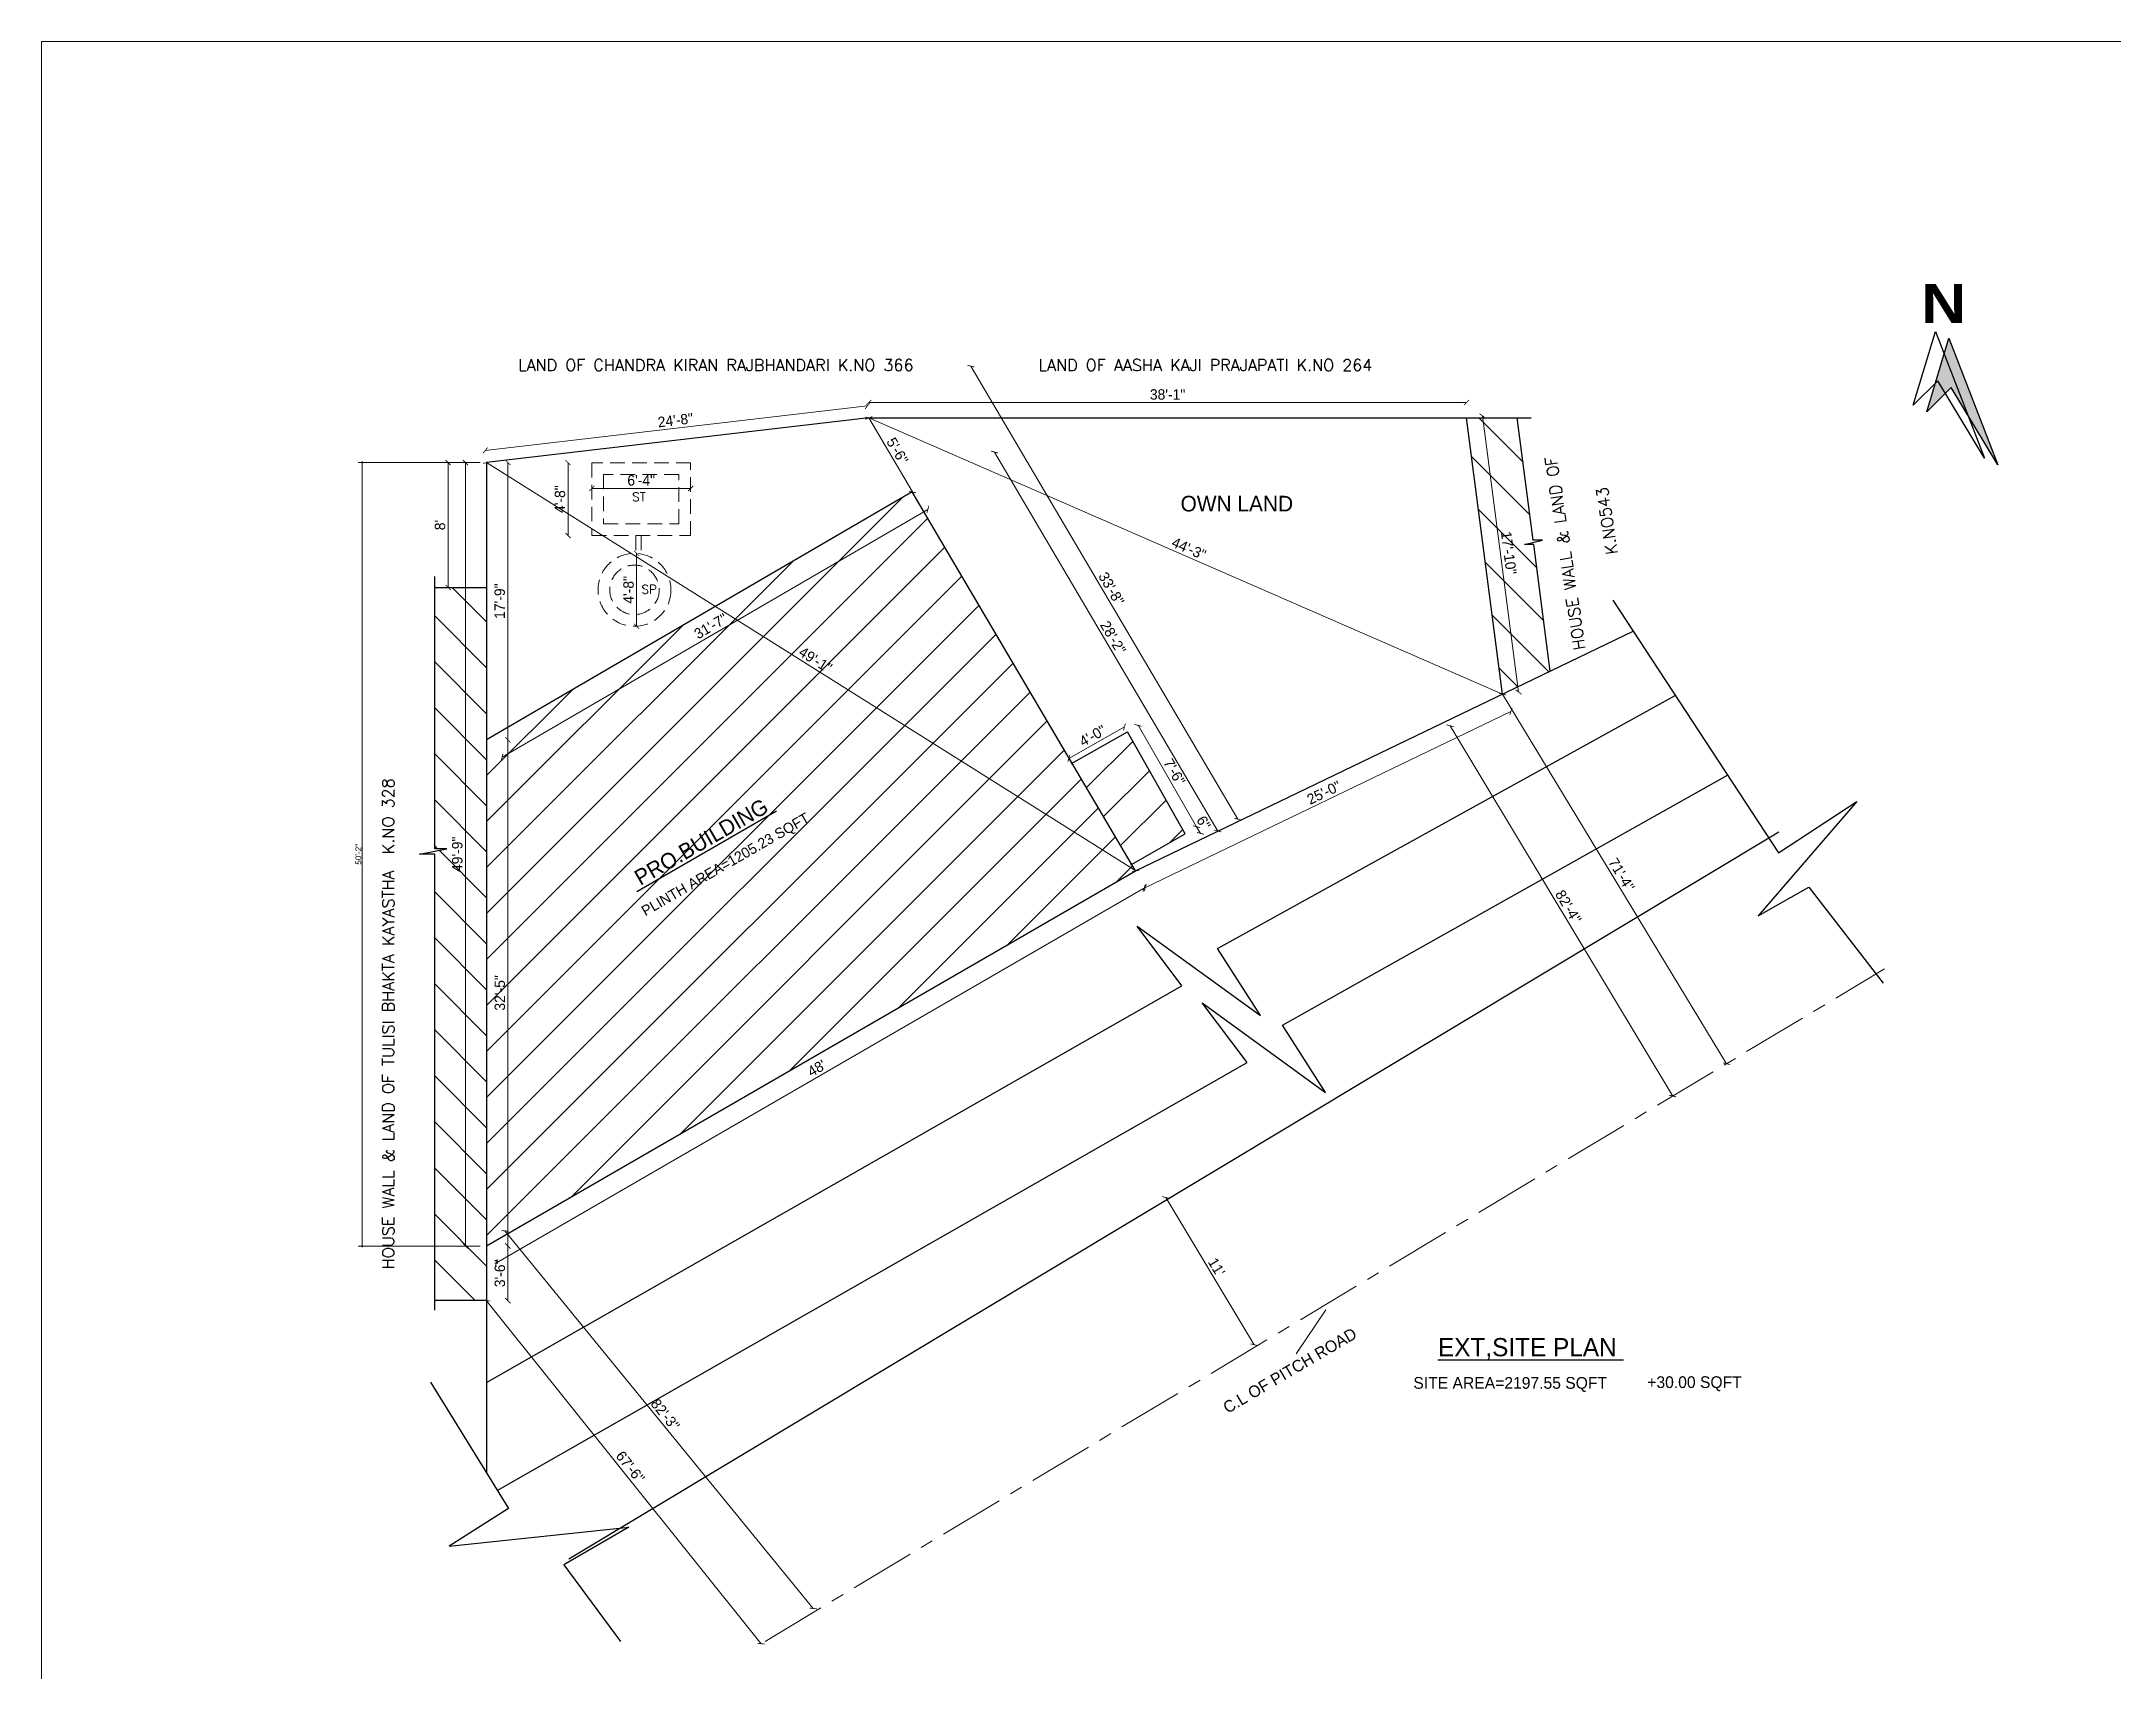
# Model space of a CAD drawing. Header units: inches. Extents: x 4069 to 291496, y -47643 to 12535.
# Drawn here: x 107083 to 108676, y -27121 to -25867 of the extents above; entities that cross this region are included whole.
import ezdxf

# ---------------------------------------------------------------- set-up
doc = ezdxf.new("R2010")
doc.units = ezdxf.units.IN
doc.header["$LTSCALE"] = 5
doc.header["$MEASUREMENT"] = 0
doc.linetypes.add('CENTER', pattern=[2, 1.25, -0.25, 0.25, -0.25])
doc.linetypes.add('HIDDEN', pattern=[0.375, 0.25, -0.125])
for name, color, linetype, lineweight in [('A-WALL', 7, 'Continuous', 9), ('ele1', 21, 'Continuous', 20), ('HATCH', 253, 'Continuous', 0)]:
    doc.layers.add(name, color=color, linetype=linetype, lineweight=lineweight)
for name, color, linetype in [('DIM', 5, 'Continuous'), ('TEXT', 6, 'Continuous'), ('WALL', 7, 'Continuous')]:
    doc.layers.add(name, color=color, linetype=linetype)
doc.layers.add('dim line', color=7, linetype='Continuous', lineweight=15, true_color=0xfab2b2)
doc.styles.add('ARIAL', font='cityb___.ttf')
doc.styles.add('ROMANS', font='romans.shx', dxfattribs={"width": 0.8})
doc.styles.get("Standard").update_dxf_attribs({"font": 'arial.ttf'})
doc.styles.add('tt', font='stylu.ttf', dxfattribs={"height": 8})
doc.dimstyles.new('Copy(2) of STANDARD', dxfattribs={"dimtxt": 2, "dimasz": 4, "dimexe": 0, "dimexo": 0, "dimgap": 2, "dimtad": 1, "dimdec": 0, "dimzin": 0, "dimdsep": 46, "dimlunit": 3, "dimtxsty": 'tt', "dimblk": 'ARCHTICK', "dimcen": 0.0505, "dimse1": 1, "dimse2": 1, "dimclrd": 5, "dimclre": 5, "dimclrt": 7, "dimadec": 1, "dimazin": 0, "dimtm": 1e-09, "dimtfac": 1, "dimtdec": 0, "dimtofl": 0, "dimtmove": 1, "dimatfit": 3, "dimfxl": 1, "dimtolj": 2, "dimtzin": 0, "dimlwd": 13, "dimarcsym": 0})
doc.dimstyles.new('Standard$0', dxfattribs={"dimtxt": 6, "dimasz": 4, "dimexe": 3, "dimexo": 6, "dimgap": 3, "dimtad": 1, "dimdec": 1, "dimzin": 0, "dimdsep": 46, "dimlunit": 4, "dimtxsty": 'Standard', "dimcen": 0.09, "dimclrd": 6, "dimclre": 6, "dimclrt": 7, "dimadec": 0, "dimazin": 0, "dimtfac": 1, "dimtdec": 1, "dimtix": 1, "dimtofl": 0, "dimtmove": 1, "dimatfit": 3, "dimfxl": 1, "dimtolj": 1, "dimtzin": 0, "dimlwd": 18, "dimlwe": 18, "dimarcsym": 0})
pattern_1 = [(135, (86341.107, -41327.084), (-17.67767, -17.67767), [])]

# ---------------------------------------------------------------- blocks, each defined once
blk = doc.blocks.new('_ArchTick')
at = {"color": 0, "linetype": 'ByBlock', "const_width": 0.15}
blk.add_lwpolyline([(-0.5, -0.5), (0.5, 0.5)], dxfattribs=at)
blk = doc.blocks.new('*D3154')
at = {"layer": 'Defpoints', "color": 0, "ltscale": 5, "transparency": 16777216}
for p in [(107718.9, -26156.7), (107718.9, -26156.7), (108205.9, -26368.9)]:
    blk.add_point(p, dxfattribs=at)
at = {"layer": 'DIM', "color": 5, "lineweight": 13, "ltscale": 5, "transparency": 16777216}
blk.add_line((108205.9, -26368.9), (107718.9, -26156.7), dxfattribs=at)
at = {"layer": 'DIM', "color": 5, "lineweight": 13, "ltscale": 5, "transparency": 16777216, "xscale": 4, "yscale": 4, "zscale": 4}
for p, rotation in [((107718.9, -26156.7), 156.4590553134295), ((108205.9, -26368.9), 336.4590553134295)]:
    blk.add_blockref('_ArchTick', p, dxfattribs=dict(at, rotation=rotation))
at = {"layer": 'DIM', "color": 7, "ltscale": 5, "transparency": 16777216, "insert": (107964.9, -26257.1), "char_height": 8, "attachment_point": 5, "rotation": 336.4591, "style": 'tt'}
blk.add_mtext('\\A2;44\'-3"', dxfattribs=at)
blk = doc.blocks.new('*D3155')
at = {"layer": 'Defpoints', "color": 0, "ltscale": 5, "transparency": 16777216}
for p in [(107797.4, -26116.9), (107769.9, -26133.2), (107975, -26481.3)]:
    blk.add_point(p, dxfattribs=at)
at = {"layer": 'DIM', "color": 5, "lineweight": 13, "ltscale": 5, "transparency": 16777216}
blk.add_line((108002.5, -26465), (107797.4, -26116.9), dxfattribs=at)
at = {"layer": 'DIM', "color": 5, "lineweight": 13, "ltscale": 5, "transparency": 16777216, "xscale": 4, "yscale": 4, "zscale": 4}
for p, rotation in [((107797.4, -26116.9), 120.5085900979848), ((108002.5, -26465), 300.5085900979848)]:
    blk.add_blockref('_ArchTick', p, dxfattribs=dict(at, rotation=rotation))
at = {"layer": 'DIM', "color": 7, "ltscale": 5, "transparency": 16777216, "insert": (107905.3, -26287.9), "char_height": 8, "attachment_point": 5, "rotation": 300.5086, "style": 'tt'}
blk.add_mtext('\\A2;33\'-8"', dxfattribs=at)
blk = doc.blocks.new('*D3156')
at = {"layer": 'Defpoints', "color": 0, "ltscale": 5, "transparency": 16777216}
for p in [(107425.2, -26191), (107924, -26504.8), (107924, -26504.8)]:
    blk.add_point(p, dxfattribs=at)
at = {"layer": 'DIM', "color": 5, "lineweight": 13, "ltscale": 5, "transparency": 16777216}
blk.add_line((107425.2, -26191), (107924, -26504.8), dxfattribs=at)
at = {"layer": 'DIM', "color": 5, "lineweight": 13, "ltscale": 5, "transparency": 16777216, "xscale": 4, "yscale": 4, "zscale": 4}
for p, rotation in [((107425.2, -26191), 147.8211343331417), ((107924, -26504.8), 327.8211343331417)]:
    blk.add_blockref('_ArchTick', p, dxfattribs=dict(at, rotation=rotation))
at = {"layer": 'DIM', "color": 7, "ltscale": 5, "transparency": 16777216, "insert": (107677.9, -26342.6), "char_height": 8, "attachment_point": 5, "rotation": 327.8211, "style": 'tt'}
blk.add_mtext('\\A2;49\'-1"', dxfattribs=at)
blk = doc.blocks.new('*D3157')
at = {"layer": 'Defpoints', "color": 0, "ltscale": 5, "transparency": 16777216}
for p in [(107718.9, -26156.7), (108178.2, -26144.8), (108178.2, -26156.7)]:
    blk.add_point(p, dxfattribs=at)
at = {"layer": 'DIM', "color": 5, "lineweight": 13, "ltscale": 5, "transparency": 16777216}
blk.add_line((107718.9, -26144.8), (108178.2, -26144.8), dxfattribs=at)
at = {"layer": 'DIM', "color": 5, "lineweight": 13, "ltscale": 5, "transparency": 16777216, "xscale": 4, "yscale": 4, "zscale": 4, "rotation": 180}
blk.add_blockref('_ArchTick', (107718.9, -26144.8), dxfattribs=at)
at = {"layer": 'DIM', "color": 5, "lineweight": 13, "ltscale": 5, "transparency": 16777216, "xscale": 4, "yscale": 4, "zscale": 4}
blk.add_blockref('_ArchTick', (108178.2, -26144.8), dxfattribs=at)
at = {"layer": 'DIM', "color": 7, "ltscale": 5, "transparency": 16777216, "insert": (107948.5, -26138.7), "char_height": 8, "attachment_point": 5, "style": 'tt'}
blk.add_mtext('\\A2;38\'-1"', dxfattribs=at)
blk = doc.blocks.new('*D3158')
at = {"layer": 'Defpoints', "color": 0, "ltscale": 5, "transparency": 16777216}
for p in [(107717.8, -26147.5), (107718.9, -26156.7), (107425.2, -26191)]:
    blk.add_point(p, dxfattribs=at)
at = {"layer": 'DIM', "color": 5, "lineweight": 13, "ltscale": 5, "transparency": 16777216}
blk.add_line((107424.2, -26181.7), (107717.8, -26147.5), dxfattribs=at)
at = {"layer": 'DIM', "color": 5, "lineweight": 13, "ltscale": 5, "transparency": 16777216, "xscale": 4, "yscale": 4, "zscale": 4}
for p, rotation in [((107717.8, -26147.5), 6.656485109488929), ((107424.2, -26181.7), 186.6564851094889)]:
    blk.add_blockref('_ArchTick', p, dxfattribs=dict(at, rotation=rotation))
at = {"layer": 'DIM', "color": 7, "ltscale": 5, "transparency": 16777216, "insert": (107570.3, -26158.5), "char_height": 8, "attachment_point": 5, "rotation": 6.6565, "style": 'tt'}
blk.add_mtext('\\A2;24\'-8"', dxfattribs=at)
blk = doc.blocks.new('*D3159')
at = {"layer": 'Defpoints', "color": 0, "ltscale": 5, "transparency": 16777216}
for p in [(107408.9, -26191), (107425.2, -26191), (107425.2, -26793)]:
    blk.add_point(p, dxfattribs=at)
at = {"layer": 'DIM', "color": 5, "lineweight": 13, "ltscale": 5, "transparency": 16777216}
blk.add_line((107408.9, -26793), (107408.9, -26191), dxfattribs=at)
at = {"layer": 'DIM', "color": 5, "lineweight": 13, "ltscale": 5, "transparency": 16777216, "xscale": 4, "yscale": 4, "zscale": 4}
for p, rotation in [((107408.9, -26191), 90), ((107408.9, -26793), 270)]:
    blk.add_blockref('_ArchTick', p, dxfattribs=dict(at, rotation=rotation))
at = {"layer": 'DIM', "color": 7, "ltscale": 5, "transparency": 16777216, "insert": (107402.7, -26492), "char_height": 8, "attachment_point": 5, "rotation": 90, "style": 'tt'}
blk.add_mtext('\\A2;49\'-9"', dxfattribs=at)
blk = doc.blocks.new('*D3160')
at = {"layer": 'Defpoints', "color": 0, "ltscale": 5, "transparency": 16777216}
for p in [(108205.9, -26368.9), (108212.4, -26382.2), (107924, -26504.8)]:
    blk.add_point(p, dxfattribs=at)
at = {"layer": 'DIM', "color": 5, "lineweight": 13, "ltscale": 5, "transparency": 16777216}
blk.add_line((107930.4, -26518.1), (108212.4, -26382.2), dxfattribs=at)
at = {"layer": 'DIM', "color": 5, "lineweight": 13, "ltscale": 5, "transparency": 16777216, "xscale": 4, "yscale": 4, "zscale": 4}
for p, rotation in [((108212.4, -26382.2), 25.72641114425565), ((107930.4, -26518.1), 205.7264111442556)]:
    blk.add_blockref('_ArchTick', p, dxfattribs=dict(at, rotation=rotation))
at = {"layer": 'DIM', "color": 7, "ltscale": 5, "transparency": 16777216, "insert": (108068.7, -26444.6), "char_height": 8, "attachment_point": 5, "rotation": 25.7264, "style": 'tt'}
blk.add_mtext('\\A2;25\'-0"', dxfattribs=at)
blk = doc.blocks.new('*D3161')
at = {"layer": 'Defpoints', "color": 0, "ltscale": 5, "transparency": 16777216}
for p in [(107425.2, -26793), (107676.2, -27071.5), (107662.1, -27083)]:
    blk.add_point(p, dxfattribs=at)
at = {"layer": 'DIM', "color": 5, "lineweight": 13, "ltscale": 5, "transparency": 16777216}
blk.add_line((107439.3, -26781.4), (107676.2, -27071.5), dxfattribs=at)
at = {"layer": 'DIM', "color": 5, "lineweight": 13, "ltscale": 5, "transparency": 16777216, "xscale": 4, "yscale": 4, "zscale": 4}
for p, rotation in [((107439.3, -26781.4), 129.2346719250577), ((107676.2, -27071.5), 309.2346719250577)]:
    blk.add_blockref('_ArchTick', p, dxfattribs=dict(at, rotation=rotation))
at = {"layer": 'DIM', "color": 7, "ltscale": 5, "transparency": 16777216, "insert": (107562.5, -26922.6), "char_height": 8, "attachment_point": 5, "rotation": 309.2347, "style": 'tt'}
blk.add_mtext("\\A2;82'-3''", dxfattribs=at)
blk = doc.blocks.new('*D3162')
at = {"layer": 'Defpoints', "color": 0, "ltscale": 5, "transparency": 16777216}
for p in [(108205.9, -26368.9), (108377.1, -26653.5), (108336.7, -26677.8)]:
    blk.add_point(p, dxfattribs=at)
at = {"layer": 'DIM', "color": 5, "lineweight": 13, "ltscale": 5, "transparency": 16777216}
blk.add_line((108165.6, -26393.2), (108336.7, -26677.8), dxfattribs=at)
at = {"layer": 'DIM', "color": 5, "lineweight": 13, "ltscale": 5, "transparency": 16777216, "xscale": 4, "yscale": 4, "zscale": 4}
for p, rotation in [((108165.6, -26393.2), 121.020957503502), ((108336.7, -26677.8), 301.020957503502)]:
    blk.add_blockref('_ArchTick', p, dxfattribs=dict(at, rotation=rotation))
at = {"layer": 'DIM', "color": 7, "ltscale": 5, "transparency": 16777216, "insert": (108256.5, -26532.3), "char_height": 8, "attachment_point": 5, "rotation": 301.021, "style": 'tt'}
blk.add_mtext("\\A2;82'-4''", dxfattribs=at)
blk = doc.blocks.new('*D3163')
at = {"layer": 'Defpoints', "color": 0, "ltscale": 5, "transparency": 16777216}
for p in [(107947.1, -26755.7), (107947.1, -26755.7), (108015, -26868.8)]:
    blk.add_point(p, dxfattribs=at)
at = {"layer": 'DIM', "color": 5, "lineweight": 13, "ltscale": 5, "transparency": 16777216}
blk.add_line((108015, -26868.8), (107947.1, -26755.7), dxfattribs=at)
at = {"layer": 'DIM', "color": 5, "lineweight": 13, "ltscale": 5, "transparency": 16777216, "xscale": 4, "yscale": 4, "zscale": 4}
for p, rotation in [((107947.1, -26755.7), 120.9954618466256), ((108015, -26868.8), 300.9954618466256)]:
    blk.add_blockref('_ArchTick', p, dxfattribs=dict(at, rotation=rotation))
at = {"layer": 'DIM', "color": 7, "ltscale": 5, "transparency": 16777216, "insert": (107986.2, -26809.1), "char_height": 8, "attachment_point": 5, "rotation": 300.9955, "style": 'tt'}
blk.add_mtext("\\A2;11'", dxfattribs=at)
blk = doc.blocks.new('*D3164')
at = {"layer": 'Defpoints', "color": 0, "ltscale": 5, "transparency": 16777216}
for p in [(108205.9, -26368.9), (108378.1, -26652.9), (108378.1, -26652.9)]:
    blk.add_point(p, dxfattribs=at)
at = {"layer": 'DIM', "color": 5, "lineweight": 13, "ltscale": 5, "transparency": 16777216}
blk.add_line((108205.9, -26368.9), (108378.1, -26652.9), dxfattribs=at)
at = {"layer": 'DIM', "color": 5, "lineweight": 13, "ltscale": 5, "transparency": 16777216, "xscale": 4, "yscale": 4, "zscale": 4}
for p, rotation in [((108205.9, -26368.9), 121.2299142519415), ((108378.1, -26652.9), 301.2299142519415)]:
    blk.add_blockref('_ArchTick', p, dxfattribs=dict(at, rotation=rotation))
at = {"layer": 'DIM', "color": 7, "ltscale": 5, "transparency": 16777216, "insert": (108297.4, -26507.6), "char_height": 8, "attachment_point": 5, "rotation": 301.2299, "style": 'tt'}
blk.add_mtext("\\A2;71'-4''", dxfattribs=at)
blk = doc.blocks.new('*D3165')
at = {"layer": 'Defpoints', "color": 0, "ltscale": 5, "transparency": 16777216}
for p in [(107425.2, -26835), (107636.2, -27098.6), (107636.2, -27098.6)]:
    blk.add_point(p, dxfattribs=at)
at = {"layer": 'DIM', "color": 5, "lineweight": 13, "ltscale": 5, "transparency": 16777216}
blk.add_line((107425.2, -26835), (107636.2, -27098.6), dxfattribs=at)
at = {"layer": 'DIM', "color": 5, "lineweight": 13, "ltscale": 5, "transparency": 16777216, "xscale": 4, "yscale": 4, "zscale": 4}
for p, rotation in [((107425.2, -26835), 128.6745829796101), ((107636.2, -27098.6), 308.6745829796101)]:
    blk.add_blockref('_ArchTick', p, dxfattribs=dict(at, rotation=rotation))
at = {"layer": 'DIM', "color": 7, "ltscale": 5, "transparency": 16777216, "insert": (107535.6, -26962.8), "char_height": 8, "attachment_point": 5, "rotation": 308.6746, "style": 'tt'}
blk.add_mtext("\\A2;67'-6''", dxfattribs=at)
blk = doc.blocks.new('*D3166')
at = {"layer": 'Defpoints', "color": 0, "ltscale": 5, "transparency": 16777216}
for p in [(108178.2, -26156.7), (108205.9, -26368.9), (108218.2, -26367.3)]:
    blk.add_point(p, dxfattribs=at)
at = {"layer": 'DIM', "color": 5, "lineweight": 13, "ltscale": 5, "transparency": 16777216}
blk.add_line((108190.5, -26155.1), (108218.2, -26367.3), dxfattribs=at)
at = {"layer": 'DIM', "color": 5, "lineweight": 13, "ltscale": 5, "transparency": 16777216, "xscale": 4, "yscale": 4, "zscale": 4}
for p, rotation in [((108190.5, -26155.1), 97.43550611295349), ((108218.2, -26367.3), 277.4355061129535)]:
    blk.add_blockref('_ArchTick', p, dxfattribs=dict(at, rotation=rotation))
at = {"layer": 'DIM', "color": 7, "ltscale": 5, "transparency": 16777216, "insert": (108210.7, -26260.4), "char_height": 8, "attachment_point": 5, "rotation": 277.4355, "style": 'tt'}
blk.add_mtext('\\A2;17\'-10"', dxfattribs=at)
blk = doc.blocks.new('*D3167')
at = {"layer": 'Defpoints', "color": 0, "ltscale": 5, "transparency": 16777216}
for p in [(107539.9, -26260.8), (107537.8, -26316.8), (107540.5, -26316.8)]:
    blk.add_point(p, dxfattribs=at)
at = {"layer": 'DIM', "color": 5, "lineweight": 13, "ltscale": 5, "transparency": 16777216}
blk.add_line((107540.5, -26260.8), (107540.5, -26316.8), dxfattribs=at)
at = {"layer": 'DIM', "color": 5, "lineweight": 13, "ltscale": 5, "transparency": 16777216, "xscale": 4, "yscale": 4, "zscale": 4}
for p, rotation in [((107540.5, -26260.8), 90), ((107540.5, -26316.8), 270)]:
    blk.add_blockref('_ArchTick', p, dxfattribs=dict(at, rotation=rotation))
at = {"layer": 'DIM', "color": 7, "ltscale": 5, "transparency": 16777216, "insert": (107534.3, -26288.8), "char_height": 8, "attachment_point": 5, "rotation": 90, "style": 'tt'}
blk.add_mtext('\\A2;4\'-8"', dxfattribs=at)
blk = doc.blocks.new('*D3168')
at = {"layer": 'Defpoints', "color": 0, "ltscale": 5, "transparency": 16777216}
for p in [(107506, -26191.1), (107487.8, -26247.1), (107506, -26247.1)]:
    blk.add_point(p, dxfattribs=at)
at = {"layer": 'DIM', "color": 5, "lineweight": 13, "ltscale": 5, "transparency": 16777216}
blk.add_line((107487.8, -26191.1), (107487.8, -26247.1), dxfattribs=at)
at = {"layer": 'DIM', "color": 5, "lineweight": 13, "ltscale": 5, "transparency": 16777216, "xscale": 4, "yscale": 4, "zscale": 4}
for p, rotation in [((107487.8, -26191.1), 90), ((107487.8, -26247.1), 270)]:
    blk.add_blockref('_ArchTick', p, dxfattribs=dict(at, rotation=rotation))
at = {"layer": 'DIM', "color": 7, "ltscale": 5, "transparency": 16777216, "insert": (107481.6, -26219.1), "char_height": 8, "attachment_point": 5, "rotation": 90, "style": 'tt'}
blk.add_mtext('\\A2;4\'-8"', dxfattribs=at)
blk = doc.blocks.new('*D3169')
at = {"layer": 'Defpoints', "color": 0, "ltscale": 5, "transparency": 16777216}
for p in [(107506, -26220.1), (107582, -26210.9), (107582, -26220.1)]:
    blk.add_point(p, dxfattribs=at)
at = {"layer": 'DIM', "color": 5, "lineweight": 13, "ltscale": 5, "transparency": 16777216}
blk.add_line((107506, -26210.9), (107582, -26210.9), dxfattribs=at)
at = {"layer": 'DIM', "color": 5, "lineweight": 13, "ltscale": 5, "transparency": 16777216, "xscale": 4, "yscale": 4, "zscale": 4, "rotation": 180}
blk.add_blockref('_ArchTick', (107506, -26210.9), dxfattribs=at)
at = {"layer": 'DIM', "color": 5, "lineweight": 13, "ltscale": 5, "transparency": 16777216, "xscale": 4, "yscale": 4, "zscale": 4}
blk.add_blockref('_ArchTick', (107582, -26210.9), dxfattribs=at)
at = {"layer": 'DIM', "color": 7, "ltscale": 5, "transparency": 16777216, "insert": (107544, -26204.7), "char_height": 8, "attachment_point": 5, "style": 'tt'}
blk.add_mtext('\\A2;6\'-4"', dxfattribs=at)
blk = doc.blocks.new('*D3170')
at = {"layer": 'Defpoints', "color": 0, "ltscale": 5, "transparency": 16777216}
for p in [(107425.2, -26191), (107441.5, -26191), (107425.2, -26404)]:
    blk.add_point(p, dxfattribs=at)
at = {"layer": 'DIM', "color": 5, "lineweight": 13, "ltscale": 5, "transparency": 16777216}
blk.add_line((107441.5, -26404), (107441.5, -26191), dxfattribs=at)
at = {"layer": 'DIM', "color": 5, "lineweight": 13, "ltscale": 5, "transparency": 16777216, "xscale": 4, "yscale": 4, "zscale": 4}
for p, rotation in [((107441.5, -26191), 90), ((107441.5, -26404), 270)]:
    blk.add_blockref('_ArchTick', p, dxfattribs=dict(at, rotation=rotation))
at = {"layer": 'DIM', "color": 7, "ltscale": 5, "transparency": 16777216, "insert": (107435.3, -26297.5), "char_height": 8, "attachment_point": 5, "rotation": 90, "style": 'tt'}
blk.add_mtext('\\A2;17\'-9"', dxfattribs=at)
blk = doc.blocks.new('*D3171')
at = {"layer": 'Defpoints', "color": 0, "ltscale": 5, "transparency": 16777216}
for p in [(107455.9, -26404), (107441.5, -26793), (107455.9, -26793)]:
    blk.add_point(p, dxfattribs=at)
at = {"layer": 'DIM', "color": 5, "lineweight": 13, "ltscale": 5, "transparency": 16777216}
blk.add_line((107441.5, -26404), (107441.5, -26793), dxfattribs=at)
at = {"layer": 'DIM', "color": 5, "lineweight": 13, "ltscale": 5, "transparency": 16777216, "xscale": 4, "yscale": 4, "zscale": 4}
for p, rotation in [((107441.5, -26404), 90), ((107441.5, -26793), 270)]:
    blk.add_blockref('_ArchTick', p, dxfattribs=dict(at, rotation=rotation))
at = {"layer": 'DIM', "color": 7, "ltscale": 5, "transparency": 16777216, "insert": (107435.4, -26598.5), "char_height": 8, "attachment_point": 5, "rotation": 90, "style": 'tt'}
blk.add_mtext('\\A2;32\'-5"', dxfattribs=at)
blk = doc.blocks.new('*D3172')
at = {"layer": 'Defpoints', "color": 0, "ltscale": 5, "transparency": 16777216}
for p in [(107803.4, -26190), (107987.1, -26474.1), (107975, -26481.3)]:
    blk.add_point(p, dxfattribs=at)
at = {"layer": 'DIM', "color": 5, "lineweight": 13, "ltscale": 5, "transparency": 16777216}
blk.add_line((107815.5, -26182.9), (107987.1, -26474.1), dxfattribs=at)
at = {"layer": 'DIM', "color": 5, "lineweight": 13, "ltscale": 5, "transparency": 16777216, "xscale": 4, "yscale": 4, "zscale": 4}
for p, rotation in [((107815.5, -26182.9), 120.5085900979861), ((107987.1, -26474.1), 300.5085900979861)]:
    blk.add_blockref('_ArchTick', p, dxfattribs=dict(at, rotation=rotation))
at = {"layer": 'DIM', "color": 7, "ltscale": 5, "transparency": 16777216, "insert": (107906.6, -26325.4), "char_height": 8, "attachment_point": 5, "rotation": 300.5086, "style": 'tt'}
blk.add_mtext('\\A2;28\'-2"', dxfattribs=at)
blk = doc.blocks.new('*D3173')
at = {"layer": 'Defpoints', "color": 0, "ltscale": 5, "transparency": 16777216}
for p in [(107752.4, -26206.5), (107764.3, -26227), (107425.2, -26396.9)]:
    blk.add_point(p, dxfattribs=at)
at = {"layer": 'DIM', "color": 5, "lineweight": 13, "ltscale": 5, "transparency": 16777216}
blk.add_line((107437.1, -26417.4), (107764.3, -26227), dxfattribs=at)
at = {"layer": 'DIM', "color": 5, "lineweight": 13, "ltscale": 5, "transparency": 16777216, "xscale": 4, "yscale": 4, "zscale": 4}
for p, rotation in [((107764.3, -26227), 30.20167562402222), ((107437.1, -26417.4), 210.2016756240222)]:
    blk.add_blockref('_ArchTick', p, dxfattribs=dict(at, rotation=rotation))
at = {"layer": 'DIM', "color": 7, "ltscale": 5, "transparency": 16777216, "insert": (107597.5, -26316.7), "char_height": 8, "attachment_point": 5, "rotation": 30.2017, "style": 'tt'}
blk.add_mtext('\\A2;31\'-7"', dxfattribs=at)
blk = doc.blocks.new('*D3174')
at = {"layer": 'Defpoints', "color": 0, "ltscale": 5, "transparency": 16777216}
for p in [(107924, -26504.8), (107931.4, -26517.6), (107425.2, -26793)]:
    blk.add_point(p, dxfattribs=at)
at = {"layer": 'DIM', "color": 5, "lineweight": 13, "ltscale": 5, "transparency": 16777216}
blk.add_line((107432.7, -26805.8), (107931.4, -26517.6), dxfattribs=at)
at = {"layer": 'DIM', "color": 5, "lineweight": 13, "ltscale": 5, "transparency": 16777216, "xscale": 4, "yscale": 4, "zscale": 4}
for p, rotation in [((107931.4, -26517.6), 30.02282740668952), ((107432.7, -26805.8), 210.0228274066895)]:
    blk.add_blockref('_ArchTick', p, dxfattribs=dict(at, rotation=rotation))
at = {"layer": 'DIM', "color": 7, "ltscale": 5, "transparency": 16777216, "insert": (107678.9, -26656.4), "char_height": 8, "attachment_point": 5, "rotation": 30.0228, "style": 'tt'}
blk.add_mtext("\\A2;48'", dxfattribs=at)
blk = doc.blocks.new('*D3175')
at = {"layer": 'Defpoints', "color": 0, "ltscale": 5, "transparency": 16777216}
for p in [(107453.7, -26793), (107441.5, -26835), (107453.7, -26835)]:
    blk.add_point(p, dxfattribs=at)
at = {"layer": 'DIM', "color": 5, "lineweight": 13, "ltscale": 5, "transparency": 16777216}
blk.add_line((107441.5, -26793), (107441.5, -26835), dxfattribs=at)
at = {"layer": 'DIM', "color": 5, "lineweight": 13, "ltscale": 5, "transparency": 16777216, "xscale": 4, "yscale": 4, "zscale": 4}
for p, rotation in [((107441.5, -26793), 90), ((107441.5, -26835), 270)]:
    blk.add_blockref('_ArchTick', p, dxfattribs=dict(at, rotation=rotation))
at = {"layer": 'DIM', "color": 7, "ltscale": 5, "transparency": 16777216, "insert": (107435.4, -26814), "char_height": 8, "attachment_point": 5, "rotation": 90, "style": 'tt'}
blk.add_mtext('\\A2;3\'-6"', dxfattribs=at)
blk = doc.blocks.new('*D3176')
at = {"layer": 'Defpoints', "color": 0, "ltscale": 5, "transparency": 16777216}
for p in [(107395.6, -26191), (107425.2, -26191), (107411.7, -26287)]:
    blk.add_point(p, dxfattribs=at)
at = {"layer": 'DIM', "color": 5, "lineweight": 13, "ltscale": 5, "transparency": 16777216}
blk.add_line((107395.6, -26287), (107395.6, -26191), dxfattribs=at)
at = {"layer": 'DIM', "color": 5, "lineweight": 13, "ltscale": 5, "transparency": 16777216, "xscale": 4, "yscale": 4, "zscale": 4}
for p, rotation in [((107395.6, -26191), 90), ((107395.6, -26287), 270)]:
    blk.add_blockref('_ArchTick', p, dxfattribs=dict(at, rotation=rotation))
at = {"layer": 'DIM', "color": 7, "ltscale": 5, "transparency": 16777216, "insert": (107389.4, -26239), "char_height": 8, "attachment_point": 5, "rotation": 90, "style": 'tt'}
blk.add_mtext("\\A2;8'", dxfattribs=at)
blk = doc.blocks.new('*D3238')
at = {"layer": 'Defpoints', "color": 0, "ltscale": 5, "transparency": 16777216}
for p in [(107879.3, -26419.7), (107970.8, -26470.8), (107923.8, -26498)]:
    blk.add_point(p, dxfattribs=at)
at = {"layer": 'DIM', "color": 5, "lineweight": 13, "ltscale": 5, "transparency": 16777216}
blk.add_line((107925.8, -26392.9), (107970.8, -26470.8), dxfattribs=at)
at = {"layer": 'DIM', "color": 5, "lineweight": 13, "ltscale": 5, "transparency": 16777216, "xscale": 4, "yscale": 4, "zscale": 4}
for p, rotation in [((107925.8, -26392.9), 120.0600944714371), ((107970.8, -26470.8), 300.0600944714371)]:
    blk.add_blockref('_ArchTick', p, dxfattribs=dict(at, rotation=rotation))
at = {"layer": 'DIM', "color": 7, "ltscale": 5, "transparency": 16777216, "insert": (107953.7, -26428.7), "char_height": 8, "attachment_point": 5, "rotation": 300.0601, "style": 'tt'}
blk.add_mtext('\\A2;7\'-6"', dxfattribs=at)
blk = doc.blocks.new('*D3177')
at = {"layer": 'Defpoints', "color": 0, "ltscale": 5, "transparency": 16777216}
for p in [(107973.8, -26475.9), (107923.3, -26505.2), (107923.8, -26498)]:
    blk.add_point(p, dxfattribs=at)
at = {"layer": 'DIM', "color": 5, "lineweight": 13, "ltscale": 5, "transparency": 16777216}
blk.add_line((107970.8, -26470.8), (107973.8, -26475.9), dxfattribs=at)
at = {"layer": 'DIM', "color": 5, "lineweight": 13, "ltscale": 5, "transparency": 16777216, "xscale": 4, "yscale": 4, "zscale": 4}
for p, rotation in [((107970.8, -26470.8), 120.0600944714371), ((107973.8, -26475.9), 300.0600944714371)]:
    blk.add_blockref('_ArchTick', p, dxfattribs=dict(at, rotation=rotation))
at = {"layer": 'DIM', "color": 7, "ltscale": 5, "transparency": 16777216, "insert": (107976.2, -26467.7), "char_height": 8, "attachment_point": 5, "rotation": 300.0601, "style": 'tt'}
blk.add_mtext('\\A2;6"', dxfattribs=at)
blk = doc.blocks.new('*D3178')
at = {"layer": 'Defpoints', "color": 0, "ltscale": 5, "transparency": 16777216}
for p in [(107915.4, -26394.1), (107917.6, -26398), (107874.8, -26422.3)]:
    blk.add_point(p, dxfattribs=at)
at = {"layer": 'DIM', "color": 5, "lineweight": 13, "ltscale": 5, "transparency": 16777216}
blk.add_line((107872.6, -26418.4), (107915.4, -26394.1), dxfattribs=at)
at = {"layer": 'DIM', "color": 5, "lineweight": 13, "ltscale": 5, "transparency": 16777216, "xscale": 4, "yscale": 4, "zscale": 4}
for p, rotation in [((107915.4, -26394.1), 29.58851450572367), ((107872.6, -26418.4), 209.5885145057237)]:
    blk.add_blockref('_ArchTick', p, dxfattribs=dict(at, rotation=rotation))
at = {"layer": 'DIM', "color": 7, "ltscale": 5, "transparency": 16777216, "insert": (107890.9, -26400.9), "char_height": 8, "attachment_point": 5, "rotation": 29.5885, "style": 'tt'}
blk.add_mtext('\\A2;4\'-0"', dxfattribs=at)
blk = doc.blocks.new('*D3239')
at = {"layer": 'Defpoints', "color": 0, "ltscale": 5, "transparency": 16777216}
for p in [(107718.9, -26156.7), (107718.9, -26156.7), (107752.4, -26213.6)]:
    blk.add_point(p, dxfattribs=at)
at = {"layer": 'DIM', "color": 5, "lineweight": 13, "ltscale": 5, "transparency": 16777216}
blk.add_line((107752.4, -26213.6), (107718.9, -26156.7), dxfattribs=at)
at = {"layer": 'DIM', "color": 5, "lineweight": 13, "ltscale": 5, "transparency": 16777216, "xscale": 4, "yscale": 4, "zscale": 4}
for p, rotation in [((107718.9, -26156.7), 120.5085900979779), ((107752.4, -26213.6), 300.5085900979779)]:
    blk.add_blockref('_ArchTick', p, dxfattribs=dict(at, rotation=rotation))
at = {"layer": 'DIM', "color": 7, "ltscale": 5, "transparency": 16777216, "insert": (107740.9, -26182), "char_height": 8, "attachment_point": 5, "rotation": 300.5086, "style": 'tt'}
blk.add_mtext('\\A2;5\'-6"', dxfattribs=at)
blk = doc.blocks.new('oblique')
at = {"color": 0, "lineweight": -2}
blk.add_line((0.25, 0.25), (-0.25, -0.25), dxfattribs=at)
at = {"layer": 'dim line', "lineweight": 9}
for p, q in [((-0.4375, 0), (0.4375, 0)), ((0, 0.4375), (0, -0.4375))]:
    blk.add_line(p, q, dxfattribs=at)
blk = doc.blocks.new('*D3240')
at = {"layer": 'A-WALL', "color": 47, "lineweight": 0, "ltscale": 5, "transparency": 16777216}
for p, q in [((107420.2, -26191), (107326.5, -26191)), ((107420.2, -26793), (107326.5, -26793))]:
    blk.add_line(p, q, dxfattribs=at)
at = {"layer": 'A-WALL', "color": 33, "lineweight": 0, "ltscale": 5, "transparency": 16777216}
blk.add_line((107329.5, -26191), (107329.5, -26793), dxfattribs=at)
at = {"layer": 'Defpoints', "color": 0, "ltscale": 5, "transparency": 16777216}
for p in [(107425.2, -26191), (107329.5, -26793), (107425.2, -26793)]:
    blk.add_point(p, dxfattribs=at)
at = {"layer": 'A-WALL', "color": 33, "lineweight": 0, "ltscale": 5, "transparency": 16777216, "xscale": 2, "yscale": 2, "zscale": 2}
for p, rotation in [((107329.5, -26191), 90), ((107329.5, -26793), 270)]:
    blk.add_blockref('oblique', p, dxfattribs=dict(at, rotation=rotation))
at = {"layer": 'A-WALL', "color": 7, "ltscale": 5, "transparency": 16777216, "insert": (107326.7, -26492), "char_height": 4.5, "attachment_point": 5, "rotation": 90}
blk.add_mtext('\\A1;50\'-2"', dxfattribs=at)
blk = doc.blocks.new('_OBLIQUE')
at = {"color": 0, "linetype": 'ByBlock'}
blk.add_line((-0.5, -0.5), (0.5, 0.5), dxfattribs=at)

msp = doc.modelspace()

# ---------------------------------------------------------------- hatches: boundary and pattern name
at = {"layer": 'DIM'}
msp.add_hatch(color=256, dxfattribs=at).paths.add_polyline_path([(108531.88883, -26151.91271), (108548.88773, -26095.30384), (108586.66233, -26192.79605), (108550.73178, -26133.23293)])
at = {"layer": 'HATCH', "ltscale": 5}
h = msp.add_hatch(dxfattribs=at)
h.set_pattern_fill('ANSI31', color=256, scale=200, angle=90, style=0)
h.set_pattern_definition(pattern_1)
h.paths.add_polyline_path([(108229.91173, -26253.83199), (108222.71511, -26253.83199), (108236.63465, -26250.688), (108229.50194, -26250.69199), (108217.23419, -26156.69173), (108178.23419, -26156.69173), (108205.92796, -26368.89223), (108242.62061, -26351.21242)])
h.paths.add_polyline_path([(108214.26428, -26239.22823), (108219.56877, -26279.8733), (108207.04249, -26281.50808), (108201.73801, -26240.863)], flags=24)
h = msp.add_hatch(dxfattribs=at)
h.set_pattern_fill('ANSI31', color=256, scale=200, style=0)
h.set_pattern_definition([(45, (85553.09, -41338.628), (-17.67767, 17.67767), [])])
h.paths.add_polyline_path([(107752.35842, -26213.55423), (107425.23419, -26403.95788), (107425.23419, -26753.69173), (107425.23419, -26792.95788), (107923.95004, -26504.75916)])
h.paths.add_polyline_path([(107738.92862, -26190.44171), (107755.70617, -26218.91459), (107745.1203, -26225.15228), (107728.34274, -26196.6794)], flags=9)
h.paths.add_polyline_path([(107578.85625, -26320.33063), (107609.87344, -26302.27698), (107616.1987, -26313.14413), (107585.18151, -26331.19778)], flags=24)
h.paths.add_polyline_path([(107659.31383, -26438.66331), (107694.76673, -26445.82911), (107692.31857, -26457.94142), (107656.86567, -26450.77562)], flags=24)
h.paths.add_polyline_path([(107429.20123, -26616.40224), (107429.20123, -26580.51352), (107441.54676, -26580.51352), (107441.54676, -26616.40224)], flags=24)
h.paths.add_polyline_path([(107538.5715, -26523.36418), (107655.43168, -26455.89493), (107645.96389, -26439.49624), (107529.10372, -26506.96549)], flags=24)
h.paths.add_polyline_path([(107546.66635, -26543.15922), (107691.87966, -26459.32027), (107685.42285, -26448.13675), (107540.20954, -26531.9757)], flags=24)
h = msp.add_hatch(dxfattribs=at)
h.set_pattern_fill('ANSI31', color=256, scale=200, angle=90, style=0)
h.set_pattern_definition(pattern_1)
h.paths.add_polyline_path([(107425.23419, -26286.95788), (107385.2876, -26286.95788), (107385.2876, -26487.78126), (107394.54752, -26487.78126), (107373.54996, -26491.80399), (107385.2876, -26491.80399), (107385.2876, -26834.95788), (107425.23419, -26834.95788), (107425.23419, -26753.69173)])
h.paths.add_polyline_path([(107396.56329, -26484.83066), (107396.56329, -26464.81895), (107408.90883, -26464.81895), (107408.90883, -26484.83066)], flags=24)
h = msp.add_hatch(dxfattribs=at)
h.set_pattern_fill('ANSI31', color=256, scale=200, style=0)
h.set_pattern_definition([(45, (95635.063, -27484.307), (-17.67767, 17.67767), [])])
h.paths.add_polyline_path([(107917.63426, -26397.99911), (107875.2298, -26422.07695), (107920.92577, -26499.62673), (107962.07335, -26476.26256)])

# ---------------------------------------------------------------- linework, layer by layer
at = {"layer": 'DIM', "ltscale": 5}
msp.add_line((107412.99199, -26593.3694), (107412.99199, -26593.3694), dxfattribs=at)
at = {"layer": 'DIM'}
for points in [[(108521.57543, -26146.76191), (108538.57433, -26090.15304), (108576.34893, -26187.64525), (108540.41838, -26128.08213), (108521.57543, -26146.76191)], [(108531.88883, -26151.91271), (108548.88773, -26095.30384), (108586.66233, -26192.79605), (108550.73178, -26133.23293), (108531.88883, -26151.91271)]]:
    msp.add_lwpolyline(points, dxfattribs=at)
at = {"layer": 'ele1'}
msp.add_lwpolyline([(107083.11723, -25867.41595), (110168.08168, -25867.41595), (110168.08168, -28022.74893), (107083.11723, -28022.74893)], close=True, dxfattribs=at)
msp.add_lwpolyline([(107083.11723, -25867.41595), (110168.08168, -25867.41595), (110168.08168, -28022.74893), (107083.11723, -28022.74893)], close=True, dxfattribs=at)
at = {"layer": 'HATCH', "linetype": 'HIDDEN', "ltscale": 9}
for p, q in [((107539.91744, -26247.1411), (107539.91744, -26260.80291)), ((107543.91744, -26247.1411), (107543.91744, -26261.24667))]:
    msp.add_line(p, q, dxfattribs=at)
at = {"layer": 'HATCH', "linetype": 'CENTER', "ltscale": 8}
msp.add_line((107639.14181, -27096.82199), (108499.36182, -26580.0424), dxfattribs=at)
at = {"layer": 'HATCH', "linetype": 'HIDDEN', "ltscale": 9}
for points in [[(107506.00517, -26247.1411), (107582.00517, -26247.1411), (107582.00517, -26191.1411), (107506.00517, -26191.1411)], [(107515.00517, -26238.1411), (107573.00517, -26238.1411), (107573.00517, -26200.1411), (107515.00517, -26200.1411)]]:
    msp.add_lwpolyline(points, close=True, dxfattribs=at)
for radius in [28, 19]:
    msp.add_circle((107538.83807, -26288.7821), radius, dxfattribs=at)
at = {"layer": 'WALL', "ltscale": 5}
for p, q in [((107718.85236, -26156.69173), (107425.23419, -26190.95788)), ((107718.85236, -26156.69173), (108180.92891, -26156.69173)), ((108205.92796, -26368.89223), (108178.23419, -26156.69173)), ((108178.23419, -26156.69173), (108227.90917, -26156.69173)), ((108229.50194, -26250.69199), (108217.23419, -26156.69173)), ((107425.23419, -26190.95788), (107425.23419, -26753.69173)), ((107752.35842, -26213.55423), (107425.23419, -26403.95788)), ((107923.95004, -26504.75916), (107752.35842, -26213.55423)), ((108222.71511, -26253.83199), (108236.63465, -26250.688)), ((108229.91173, -26253.83199), (108222.71511, -26253.83199)), ((108236.63465, -26250.688), (108229.50194, -26250.69199)), ((108242.62061, -26351.21242), (108229.91173, -26253.83199)), ((107385.2876, -26487.78126), (107385.2876, -26278.4689)), ((107385.2876, -26286.95788), (107425.23419, -26286.95788)), ((107923.95004, -26504.75916), (108306.26641, -26320.54562)), ((107986.82807, -26564.3316), (108338.63318, -26369.93535)), ((107874.74246, -26422.35367), (107917.63426, -26397.99911)), ((107962.07335, -26476.26256), (107917.63426, -26397.99911)), ((108036.88248, -26623.4041), (108378.75471, -26431.15839)), ((107488.2967, -27033.45434), (108418.13233, -26474.85296)), ((107920.25718, -26500.00636), (107962.07335, -26476.26256)), ((107373.54996, -26491.80399), (107394.54752, -26487.78126)), ((107385.2876, -26491.80399), (107373.54996, -26491.80399)), ((107394.54752, -26487.78126), (107385.2876, -26487.78126)), ((107385.2876, -26842.33541), (107385.2876, -26491.80399)), ((107425.23419, -26792.95788), (107923.95004, -26504.75916)), ((107925.10213, -26547.12981), (108019.84428, -26615.93691)), ((107959.55382, -26593.00121), (107925.10213, -26547.12981)), ((108019.84428, -26615.93691), (107986.82807, -26564.3316)), ((107425.23419, -26897.89998), (107959.55382, -26593.00121)), ((108009.60822, -26652.07372), (107975.15653, -26606.20232)), ((107975.15653, -26606.20232), (108069.89868, -26675.00942)), ((108069.89868, -26675.00942), (108036.88248, -26623.4041)), ((107433.39113, -26980.88044), (108009.60822, -26652.07372)), ((107425.23419, -26753.69173), (107425.23419, -26967.67534)), ((107425.23419, -26834.95788), (107385.2876, -26834.95788))]:
    msp.add_line(p, q, dxfattribs=at)
for points in [[(108290.58849, -26296.62206), (108417.87284, -26490.85028), (108478.17452, -26451.4359), (108402.40079, -26539.22051), (108441.42287, -26517.36118), (108498.40291, -26591.14841)], [(107381.98509, -26897.6602), (107441.90973, -26994.67104), (107396.31975, -27023.7304), (107534.48302, -27009.02841), (107484.65362, -27038.05543), (107528.06366, -27096.82199)]]:
    msp.add_lwpolyline(points, dxfattribs=at)

# ---------------------------------------------------------------- texts
at = {"layer": 'TEXT', "lineweight": 9, "style": 'ROMANS'}
for s, height, p in [('LAND OF CHANDRA KIRAN RAJBHANDARI K.NO 366', 9, (107449.34472, -26120.59533)), ('LAND OF AASHA KAJI PRAJAPATI K.NO 264', 9, (107849.35463, -26120.59533)), ('ST', 6.72, (107537.0754, -26220.68502)), ('SP', 6.72, (107544.2354, -26291.78019))]:
    msp.add_text(s, height=height, dxfattribs=at).set_placement(p)
for s, rotation, p in [('HOUSE WALL & LAND OF          ', 98.54375958, (108269.69274, -26334.20202)), ('          K.NO543', 98.54375958, (108304.38528, -26327.13169)), ('HOUSE WALL & LAND OF TULISI BHAKTA KAYASTHA  K.NO 328', 90, (107354.0844, -26810.84063))]:
    msp.add_text(s, height=9, rotation=rotation, dxfattribs=at).set_placement(p)
at = {"layer": 'TEXT', "linetype": 'ByBlock', "style": 'tt'}
for s, height, p in [('OWN LAND', 12, (107958.49963, -26228.55108)), ('%%UEXT,SITE PLAN ', 14, (108156.29447, -26877.72288))]:
    msp.add_text(s, height=height, dxfattribs=at).set_placement(p)
msp.add_text('%%U PRO.BUILDING ', height=12, rotation=30, dxfattribs=at).set_placement((107539.4675, -26518.60424))
at = {"layer": 'TEXT', "lineweight": 70, "style": 'tt'}
for s, height, rotation, p in [('PLINTH AREA=1205.23 SQFT', 8, 30, (107547.19644, -26539.77283)), ('C.L OF PITCH ROAD ', 9, 30.46063743, (107994.61137, -26922.00596))]:
    msp.add_text(s, height=height, rotation=rotation, dxfattribs=at).set_placement(p)
for s, p in [('SITE AREA=2197.55 SQFT', (108137.38482, -26902.67423)), ('+30.00 SQFT', (108317.14214, -26902.09848))]:
    msp.add_text(s, height=9, dxfattribs=at).set_placement(p)
at = {"layer": 'TEXT', "insert": (108544.95174, -26068.70445), "char_height": 30, "width": 37.634687, "attachment_point": 5, "style": 'ARIAL'}
msp.add_mtext('{\\fArial Black|b0|i0|c0|p34;N}', dxfattribs=at)

# ---------------------------------------------------------------- dimensions: what is measured, and where the dimension line sits
at = {"layer": 'A-WALL', "ltscale": 5}
dim = msp.add_linear_dim(base=(107329.54573, -26792.95788), p1=(107425.23419, -26190.95788), p2=(107425.23419, -26792.95788), angle=90, dimstyle='Standard$0', override={"dimtxt": 4.5, "dimasz": 2, "dimexo": 5, "dimgap": 0.5, "dimdec": 0, "dimzin": 12, "dimpost": '\\X', "dimblk": 'oblique', "dimcen": 3, "dimclrd": 33, "dimclre": 47, "dimtfac": 0.5, "dimtdec": 0, "dimfxl": 3, "dimlwd": 0, "dimlwe": 0}, dxfattribs=at)
dim.commit()
dim.dimension.update_dxf_attribs({"geometry": '*D3240', "text_midpoint": (107326.74815, -26491.95788)})
at = {"layer": 'DIM', "ltscale": 5}
for p1, p2, distance, picture, middle in [((107974.99475, -26481.25054), (107769.89707, -26133.18311), -31.9801, '*D3155', (107905.2914, -26287.86272)), ((107425.23419, -26190.95788), (107718.85236, -26156.69173), 9.27099, '*D3158', (107570.25241, -26158.47934)), ((107752.35842, -26213.55423), (107718.85236, -26156.69173), 0, '*D3239', (107740.92355, -26181.98926)), ((108205.92796, -26368.89223), (107718.85236, -26156.69173), 0, '*D3154', (107964.85793, -26257.12757)), ((108178.23419, -26156.69173), (108205.92796, -26368.89223), 12.41356, '*D3166', (108210.65339, -26260.36815)), ((107425.23419, -26190.95788), (107923.95004, -26504.75916), 0, '*D3156', (107677.88263, -26342.629)), ((107803.40312, -26190.04561), (107974.99475, -26481.25054), 14.09217, '*D3172', (107906.62798, -26325.37807)), ((107425.23419, -26396.93856), (107752.35842, -26206.53491), -23.6436, '*D3173', (107597.52748, -26316.73738)), ((107425.23419, -26792.95788), (107923.95004, -26504.75916), -14.85764, '*D3174', (107678.93462, -26656.37304)), ((108015.04523, -26868.80185), (107947.06916, -26755.65038), 0, '*D3163', (107986.23559, -26809.11518))]:
    dim = msp.add_aligned_dim(p1=p1, p2=p2, distance=distance, dimstyle='Copy(2) of STANDARD', dxfattribs=at)
    dim.commit()
    dim.dimension.update_dxf_attribs({"geometry": picture, "text_midpoint": middle})
for p1, p2, distance, text, picture, middle in [((107718.85236, -26156.69173), (108178.23419, -26156.69173), 11.85822, '38\'-1"', '*D3157', (107948.54328, -26138.69002)), ((107923.95004, -26504.75916), (108205.92796, -26368.89223), -14.81588, '25\'-0"', '*D3160', (108068.67805, -26444.5857)), ((108205.92796, -26368.89223), (108377.08103, -26653.50292), -47.08147, "82'-4''", '*D3162', (108256.45162, -26532.27692)), ((108205.92796, -26368.89223), (108378.11929, -26652.87919), 0, "71'-4''", '*D3164', (108297.39957, -26507.62608)), ((107874.78156, -26422.33147), (107917.63426, -26397.99911), 4.48189, '4\'-0"', '*D3178', (107890.92964, -26400.86951)), ((107425.23419, -26792.95788), (107662.10236, -27083.02838), 18.20032, "82'-3''", '*D3161', (107562.52406, -26922.59572)), ((107425.23419, -26834.95788), (107636.23433, -27098.56867), 0, "67'-6''", '*D3165', (107535.64255, -26962.83457))]:
    dim = msp.add_aligned_dim(p1=p1, p2=p2, distance=distance, text=text, dimstyle='Copy(2) of STANDARD', dxfattribs=at)
    dim.commit()
    dim.dimension.update_dxf_attribs({"geometry": picture, "text_midpoint": middle})
for base, p1, p2, angle, picture, middle in [((107395.56637, -26190.95788), (107411.69902, -26286.95788), (107425.23419, -26190.95788), 90, '*D3176', (107389.42875, -26238.95788)), ((107441.54676, -26190.95788), (107425.23419, -26403.95788), (107425.23419, -26190.95788), 90, '*D3170', (107435.25979, -26297.45788)), ((107487.76267, -26247.1411), (107506.00517, -26191.1411), (107506.00517, -26247.1411), 90, '*D3168', (107481.58405, -26219.1411)), ((107540.46842, -26316.76167), (107539.90751, -26260.80253), (107537.76863, -26316.76167), 90, '*D3167', (107534.2898, -26288.7821)), ((107970.8469, -26470.76616), (107879.34602, -26419.73971), (107923.7851, -26498.00316), 120.06009447, '*D3238', (107953.74818, -26428.67077)), ((107441.54676, -26792.95788), (107455.94288, -26403.95788), (107455.94288, -26792.95788), 90, '*D3171', (107435.374, -26598.45788)), ((107441.54676, -26834.95788), (107453.74329, -26792.95788), (107453.74329, -26834.95788), 90, '*D3175', (107435.39742, -26813.95788))]:
    dim = msp.add_linear_dim(base=base, p1=p1, p2=p2, angle=angle, dimstyle='Copy(2) of STANDARD', dxfattribs=at)
    dim.commit()
    dim.dimension.update_dxf_attribs({"geometry": picture, "text_midpoint": middle})
dim = msp.add_linear_dim(base=(107408.90883, -26190.95788), p1=(107425.23419, -26792.95788), p2=(107425.23419, -26190.95788), angle=90, text='49\'-9"', dimstyle='Copy(2) of STANDARD', dxfattribs=at)
dim.commit()
dim.dimension.update_dxf_attribs({"geometry": '*D3159', "text_midpoint": (107402.7302, -26491.95788)})
dim = msp.add_linear_dim(base=(107582.00517, -26210.85073), p1=(107506.00517, -26220.13682), p2=(107582.00517, -26220.13682), dimstyle='Copy(2) of STANDARD', dxfattribs=at)
dim.commit()
dim.dimension.update_dxf_attribs({"geometry": '*D3169', "text_midpoint": (107544.00517, -26204.67211)})
dim = msp.add_linear_dim(base=(107973.83587, -26475.93068), p1=(107923.7851, -26498.00316), p2=(107923.2915, -26505.18321), angle=120.06009447, dimstyle='Copy(2) of STANDARD', dxfattribs=at)
dim.commit()
dim.dimension.update_dxf_attribs({"geometry": '*D3177', "text_midpoint": (107970.8469, -26470.76616), "dimtype": 160})

# ---------------------------------------------------------------- leaders
msp.add_leader([(108047.23783, -26875.87435), (108070.15029, -26842.1321)], dimstyle='Copy(2) of STANDARD', override={"dimgap": 2, "dimtad": 0}, dxfattribs=at)

doc.saveas('drawing.dxf')
